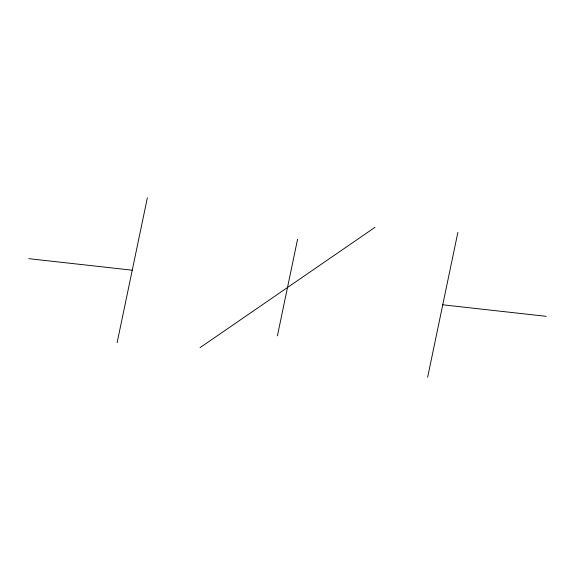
<?xml version="1.0" encoding="UTF-8"?>
<svg xmlns="http://www.w3.org/2000/svg" width="575" height="575" viewBox="0 0 575 575"><rect width="100%" height="100%" fill="white"/><g stroke="black" fill="none" stroke-linecap="round" stroke-linejoin="round"><path stroke-width="0.86" d="M117.135 342.628L147.365 197.764M277.423 335.786L297.577 239.214M427.635 377.236L457.865 232.372M200.064 347.631L374.936 227.369M28.75 258.664L132.25 270.2M442.75 304.8L546.25 316.336"/></g></svg>
